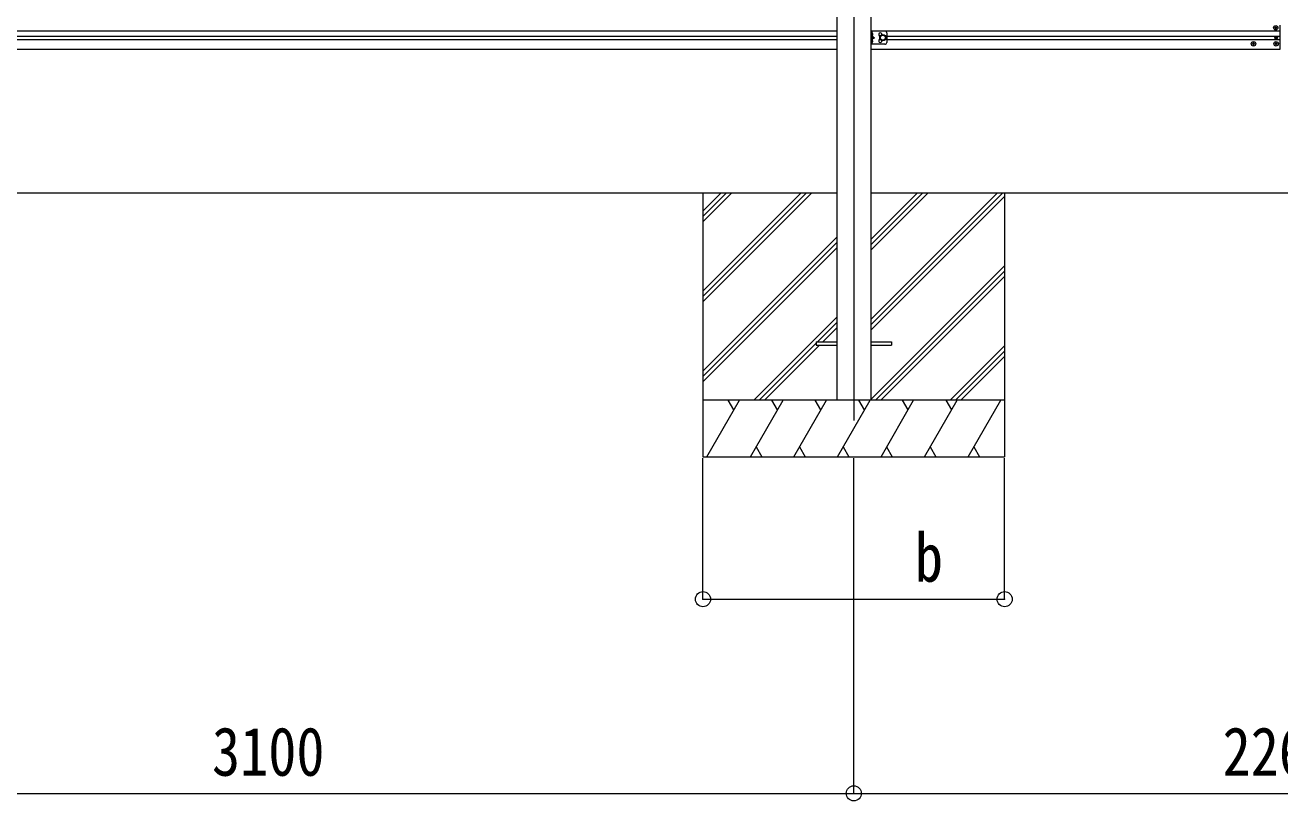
# Model space of a CAD drawing. Units: millimetres at full size, sheet at 1:40. Extents: x -11181 to 11305, y -7804 to 7716.
# Drawn here: x 1302 to 4630, y -2385 to -327 of the extents above; entities that cross this region are included whole.
import ezdxf
from ezdxf.enums import TextEntityAlignment as Align

# ---------------------------------------------------------------- set-up
doc = ezdxf.new("R2010")
doc.units = ezdxf.units.MM
doc.header["$LTSCALE"] = 40
doc.header["$PDMODE"] = 32
doc.header["$PDSIZE"] = 40
for name, color, linetype, lineweight in [('0-0_0', 7, 'Continuous', 9), ('0-1_本体', 4, 'Continuous', 9), ('0-2_部品', 7, 'Continuous', 9), ('0-8_PARTS2', 2, 'Continuous', 9), ('0-A_寸法', 6, 'Continuous', 9), ('1-1_GLASS', 4, 'Continuous', 9), ('1-2_GLASS_SEAL', 7, 'Continuous', 9)]:
    doc.layers.add(name, color=color, linetype=linetype, lineweight=lineweight)
doc.styles.add('ＭＳ ゴシック', font='')
doc.styles.get('ＭＳ ゴシック').set_extended_font_data('MS Gothic')

msp = doc.modelspace()

# ---------------------------------------------------------------- linework, layer by layer
at = {"layer": '0-0_0'}
for p, q in [((445.09, -771.97), (3454.69, -771.97)), ((3099.89, -820.56), (3148.48, -771.97)), ((3099.89, -834.7), (3162.63, -771.97)), ((3099.89, -848.85), (3176.77, -771.97)), ((3099.89, -1060.98), (3388.9, -771.97)), ((3099.89, -1046.83), (3374.76, -771.97)), ((3099.89, -1032.69), (3360.62, -771.97)), ((3099.89, -771.97), (3099.89, -1471.97)), ((3545.09, -895.86), (3668.98, -771.97)), ((3545.09, -910), (3683.13, -771.97)), ((3545.09, -924.15), (3697.27, -771.97)), ((3545.09, -1122.13), (3895.26, -771.97)), ((3545.09, -1107.99), (3881.12, -771.97)), ((3545.09, -771.97), (5714.69, -771.97)), ((3545.09, -1136.28), (3899.89, -781.48)), ((3899.89, -771.97), (3899.89, -1471.97)), ((3099.89, -1244.82), (3454.69, -890.03)), ((3099.89, -1258.97), (3454.69, -904.17)), ((3099.89, -1273.11), (3454.69, -918.31)), ((3545.09, -1320.12), (3899.89, -965.33)), ((3557.39, -1321.97), (3899.89, -979.47)), ((3571.53, -1321.97), (3899.89, -993.61)), ((3234.88, -1321.97), (3454.69, -1102.16)), ((3403.53, -1167.46), (3454.69, -1116.3)), ((3417.67, -1167.46), (3454.69, -1130.44)), ((3249.02, -1321.97), (3399.89, -1171.1)), ((3263.16, -1321.97), (3408.67, -1176.46)), ((3755.38, -1321.97), (3899.89, -1177.46)), ((3769.52, -1321.97), (3899.89, -1191.6)), ((3783.66, -1321.97), (3899.89, -1205.74)), ((3899.89, -1321.97), (3099.89, -1321.97)), ((3110.18, -1471.97), (3196.78, -1321.97)), ((3181.78, -1347.95), (3166.78, -1321.97)), ((3225.65, -1471.97), (3312.25, -1321.97)), ((3297.25, -1347.95), (3282.25, -1321.97)), ((3341.12, -1471.97), (3427.72, -1321.97)), ((3412.72, -1347.95), (3397.72, -1321.97)), ((3456.59, -1471.97), (3543.19, -1321.97)), ((3528.19, -1347.95), (3513.19, -1321.96)), ((3572.06, -1471.97), (3658.66, -1321.97)), ((3643.66, -1347.95), (3628.66, -1321.97)), ((3687.53, -1471.97), (3774.13, -1321.97)), ((3744.13, -1321.97), (3759.13, -1347.95)), ((3803, -1471.97), (3889.6, -1321.97)), ((3240.64, -1445.99), (3255.64, -1471.97)), ((3356.11, -1445.99), (3371.11, -1471.97)), ((3471.58, -1445.99), (3486.58, -1471.97)), ((3587.05, -1445.99), (3602.05, -1471.97)), ((3702.52, -1445.99), (3717.52, -1471.97)), ((3818, -1445.99), (3832.99, -1471.97)), ((3099.89, -1471.97), (3899.89, -1471.97))]:
    msp.add_line(p, q, dxfattribs=at)
at = {"layer": '0-1_本体'}
for p, q in [((3454.69, 1534.08), (3454.69, -1321.99)), ((3545.09, 1534.08), (3545.09, -1321.99))]:
    msp.add_line(p, q, dxfattribs=at)
at = {"layer": '0-2_部品', "color": 4}
for p, q in [((3399.69, -1167.46), (3399.69, -1176.46)), ((3399.69, -1167.46), (3454.69, -1167.46)), ((3399.69, -1176.46), (3454.69, -1176.46)), ((3544.69, -1167.46), (3599.69, -1167.46)), ((3544.69, -1176.46), (3599.69, -1176.46)), ((3599.69, -1167.46), (3599.69, -1176.46))]:
    msp.add_line(p, q, dxfattribs=at)
at = {"layer": '0-8_PARTS2'}
msp.add_line((3499.89, 1699.63), (3499.89, -1375.6), dxfattribs=at)
at = {"layer": '0-A_寸法'}
for p, q in [((3099.89, -1849.86), (3099.89, -1475.45)), ((3499.89, -2364.84), (3499.89, -1475.45)), ((399.89, -2364.84), (3499.89, -2364.84)), ((3499.89, -2364.84), (5759.89, -2364.84))]:
    msp.add_line(p, q, dxfattribs=at)
msp.add_lwpolyline([(3099.89, -1849.86), (3899.89, -1849.86), (3899.89, -1475.45)], dxfattribs=at)
for p in [(3099.89, -1849.86), (3899.89, -1849.86), (3499.89, -2364.84)]:
    msp.add_point(p, dxfattribs=at)
at = {"layer": '1-1_GLASS'}
for p, q in [((4629.89, -327.7), (4629.89, -391.7)), ((445.09, -342.58), (3454.69, -342.58)), ((445.09, -356.08), (3454.69, -356.08)), ((445.09, -365.08), (3454.69, -365.08)), ((3545.09, -342.58), (4629.89, -342.58)), ((3587.09, -356.08), (4629.89, -356.08)), ((3587.09, -365.08), (4629.89, -365.08)), ((445.09, -391.08), (3454.69, -391.08)), ((3545.09, -391.08), (4629.89, -391.08))]:
    msp.add_line(p, q, dxfattribs=at)
at = {"layer": '1-2_GLASS_SEAL'}
for p, q in [((3545.09, -343.08), (3545.09, -378.08)), ((3582.09, -343.08), (3545.09, -343.08)), ((3547.59, -343.08), (3547.59, -378.08)), ((3548.09, -355.58), (3547.59, -355.49)), ((3547.59, -360.58), (3554.59, -360.58)), ((3548.09, -347.58), (3548.89, -347.72)), ((3548.09, -355.58), (3548.89, -355.43)), ((3548.09, -365.58), (3548.89, -365.72)), ((3587.09, -348.08), (3587.09, -373.08)), ((4617.39, -334.7), (4616.39, -334.7)), ((4618.66, -360.79), (4617.84, -360.79)), ((4620.39, -333.7), (4621.39, -333.7)), ((4621.12, -361.61), (4621.94, -361.61)), ((3582.09, -378.08), (3545.09, -378.08)), ((3548.09, -373.58), (3547.59, -373.49)), ((3548.09, -373.58), (3548.89, -373.43)), ((4558.39, -376.2), (4557.39, -376.2)), ((4561.39, -377.2), (4562.39, -377.2)), ((4618.39, -376.2), (4617.39, -376.2)), ((4621.39, -377.2), (4622.39, -377.2))]:
    msp.add_line(p, q, dxfattribs=at)
for points in [[(4618.39, -332.7), (4618.39, -331.7), (4619.39, -331.7), (4619.39, -332.7)], [(3547.2, -351.58), (3547.83, -350.39), (3550.07, -349.28)], [(3547.2, -351.58), (3547.83, -352.76), (3550.07, -353.88)], [(3548.09, -355.58), (3548.09, -347.58), (3547.59, -347.66), (3547.59, -355.49)], [(3547.59, -355.58), (3554.59, -360.58), (3547.59, -365.58)], [(3548.09, -373.58), (3548.09, -365.58), (3547.59, -365.66), (3547.59, -373.49)], [(4616.39, -334.7), (4616.39, -333.7), (4617.39, -333.7)], [(4617.84, -360.79), (4617.84, -361.61), (4618.66, -361.61)], [(4619.39, -335.7), (4619.39, -336.7), (4618.39, -336.7), (4618.39, -335.7)], [(4620.3, -359.97), (4620.3, -359.15), (4619.48, -359.15), (4619.48, -359.97)], [(4619.48, -362.43), (4619.48, -363.25), (4620.3, -363.25), (4620.3, -362.43)], [(4621.39, -333.7), (4621.39, -334.7), (4620.39, -334.7)], [(4621.94, -361.61), (4621.94, -360.79), (4621.12, -360.79)], [(3547.2, -369.58), (3547.83, -368.39), (3550.07, -367.28)], [(3547.2, -369.58), (3547.83, -370.76), (3550.07, -371.88)], [(4557.39, -376.2), (4557.39, -377.2), (4558.39, -377.2)], [(4560.39, -375.2), (4560.39, -374.2), (4559.39, -374.2), (4559.39, -375.2)], [(4559.39, -378.2), (4559.39, -379.2), (4560.39, -379.2), (4560.39, -378.2)], [(4562.39, -377.2), (4562.39, -376.2), (4561.39, -376.2)], [(4617.39, -376.2), (4617.39, -377.2), (4618.39, -377.2)], [(4620.39, -375.2), (4620.39, -374.2), (4619.39, -374.2), (4619.39, -375.2)], [(4619.39, -378.2), (4619.39, -379.2), (4620.39, -379.2), (4620.39, -378.2)], [(4622.39, -377.2), (4622.39, -376.2), (4621.39, -376.2)]]:
    msp.add_lwpolyline(points, dxfattribs=at)
msp.add_lwpolyline([(3577.09, -368.08), (3570.59, -364.33), (3570.59, -356.82), (3577.09, -353.07), (3583.59, -356.82), (3583.59, -364.33)], close=True, dxfattribs=at)
for centre, radius in [((4618.89, -334.2), 5.9), ((3577.09, -360.58), 8.5), ((3577.09, -360.58), 7.5), ((3577.09, -360.58), 6.5), ((4619.89, -361.2), 3.75), ((4559.89, -376.7), 5.9), ((4619.89, -376.7), 5.9)]:
    msp.add_circle(centre, radius, dxfattribs=at)
for centre, radius, start, end in [((4617.39, -332.7), 1, 270, 0), ((4620.39, -332.7), 1, 180, 270), ((3548.73, -348.6), 0.9, 32.05588, 80), ((3548.73, -354.55), 0.9, 280, 327.94412), ((3548.73, -366.6), 0.9, 32.05588, 80), ((3543.99, -351.58), 6.5, 327.94412, 32.05588), ((3570.09, -352.08), 4.25, 353.70569, 265.23923), ((3570.09, -369.08), 4.25, 94.76077, 6.29431), ((3582.09, -348.08), 5, 0, 90), ((4617.39, -335.7), 1, 0, 90), ((4618.66, -359.97), 0.82, 270, 0), ((4618.66, -362.43), 0.82, 0, 90), ((4620.39, -335.7), 1, 90, 180), ((4621.12, -359.97), 0.82, 180, 270), ((4621.12, -362.43), 0.82, 90, 180), ((3548.73, -372.55), 0.9, 280, 327.94412), ((3543.99, -369.58), 6.5, 327.94412, 32.05588), ((3582.09, -373.08), 5, 270, 0), ((4558.39, -375.2), 1, 270, 0), ((4558.39, -378.2), 1, 0, 90), ((4561.39, -375.2), 1, 180, 270), ((4561.39, -378.2), 1, 90, 180), ((4618.39, -375.2), 1, 270, 0), ((4618.39, -378.2), 1, 0, 90), ((4621.39, -375.2), 1, 180, 270), ((4621.39, -378.2), 1, 90, 180)]:
    msp.add_arc(centre, radius, start, end, dxfattribs=at)

# ---------------------------------------------------------------- texts
at = {"layer": '0-A_寸法', "color": 7, "style": 'ＭＳ ゴシック', "width": 0.85}
for s, p in [('b', (3661.89, -1841.86)), ('3100', (1797.89, -2356.84)), ('2260', (4477.89, -2356.84))]:
    msp.add_text(s, height=129, dxfattribs=at).set_placement(p, align=Align.BOTTOM_LEFT)

doc.saveas('drawing.dxf')
